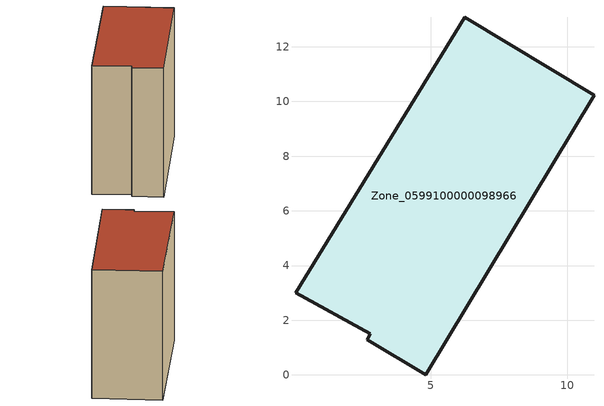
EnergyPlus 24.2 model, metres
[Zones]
Zone_0599100000098966
 floor ground (C_G): 0.06,3.01 6.25,13.08 10.97,10.23 4.81,0 2.67,1.29 2.79,1.5 z0
 wall outside (C_F): 10.97,10.23 6.25,13.08 0.06,3.01 2.79,1.5 2.67,1.29 4.81,0 10.97,10.23 z0:10.87
 roof outside (C_R): 6.25,13.08 0.06,3.01 2.79,1.5 2.67,1.29 4.81,0 10.97,10.23 z10.87
[BUILDING]
Pand.0599100000098966: North Axis=0; Terrain=City; Loads Convergence Tolerance Value=0.04; Temperature Convergence Tolerance Value=0.4; Solar Distribution=FullExterior; Maximum Number of Warmup Days=25; Minimum Number of Warmup Days=1
[Site:Location]
Rotterdam.The.Hague.AP_ZH_NLD Design_Conditions: Latitude=51.96; Longitude=4.45; Time Zone=1; Elevation=-4.5
[SITE:GROUNDTEMPERATURE:BUILDINGSURFACE]
18, 18, 18, 18, 18, 18, 18, 18, 18, 18, 18, 18
[MATERIAL] Thermal Absorptance=0.9; Solar Absorptance=0.7; Visible Absorptance=0.7
Name | Roughness | Thickness | Conductivity | Density | Specific Heat
G.TC.1946 | MediumSmooth | 0.15 | 1 | 540 | 1210
F.TC.1946 | Rough | 0.3 | 0.857143 | 1920 | 840
R.TC.1946 | MediumRough | 0.2 | 0.909091 | 1500 | 1000
[CONSTRUCTION]
C_G: G.TC.1946
C_F: F.TC.1946
C_R: R.TC.1946
[ZONE]
Zone_0599100000098966: Type=1; Multiplier=1; Ceiling Height=Autocalculate; Volume=Autocalculate; Floor Area=autocalculate; Part of Total Floor Area=Yes
[ZONEINFILTRATION:DESIGNFLOWRATE]
Infil_Zone_0599100000098966: Zone or ZoneList or Space or SpaceList=Zone_0599100000098966; Schedule=AlwaysOn; Design Flow Rate Calculation Method=Flow/Area; Flow Rate per Floor Area=0.003; Constant Term Coefficient=1; Temperature Term Coefficient=0; Velocity Term Coefficient=0; Velocity Squared Term Coefficient=0
[HVACTEMPLATE:ZONE:IDEALLOADSAIRSYSTEM]
Zone_0599100000098966: Maximum Heating Supply Air Temperature=50; Minimum Cooling Supply Air Temperature=13; Maximum Heating Supply Air Humidity Ratio=0.0156; Minimum Cooling Supply Air Humidity Ratio=0.0077; Heating Limit=NoLimit; Cooling Limit=NoLimit; Dehumidification Control Type=ConstantSensibleHeatRatio; Cooling Sensible Heat Ratio=0.7; Dehumidification Setpoint=60; Humidification Control Type=None; Humidification Setpoint=30; Outdoor Air Method=None; Outdoor Air Flow Rate per Person=0.00944; Outdoor Air Flow Rate per Zone Floor Area=0; Outdoor Air Flow Rate per Zone=0; Demand Controlled Ventilation Type=None; Outdoor Air Economizer Type=NoEconomizer; Heat Recovery Type=None; Sensible Heat Recovery Effectiveness=0.7; Latent Heat Recovery Effectiveness=0.65
[ZONECONTROL:THERMOSTAT]
ThermostatControl_Zone_0599100000098966: Zone or ZoneList=Zone_0599100000098966; Control Type Schedule=DualSetpointControlType; Control 1=Thermostat_Zone_0599100000098966; Temperature Difference Between Cutout And Setpoint=0
[THERMOSTATSETPOINT:DUALSETPOINT]
Thermostat_Zone_0599100000098966: Heating Setpoint Temperature Schedule=HeatingSetpoint_Zone_0599100000098966; Cooling Setpoint Temperature Schedule=CoolingSetpoint_Zone_0599100000098966
[SCHEDULE:COMPACT]
HeatingSetpoint_Zone_0599100000098966: Through: 12/31, For: AllDays, Until: 24:00, 21
CoolingSetpoint_Zone_0599100000098966: Through: 12/31, For: AllDays, Until: 24:00, 24
DualSetpointControlType: Through: 12/31, For: AllDays, Until: 24:00, 4
AlwaysOn: Through: 12/31, For: AllDays, Until: 24:00, 1
